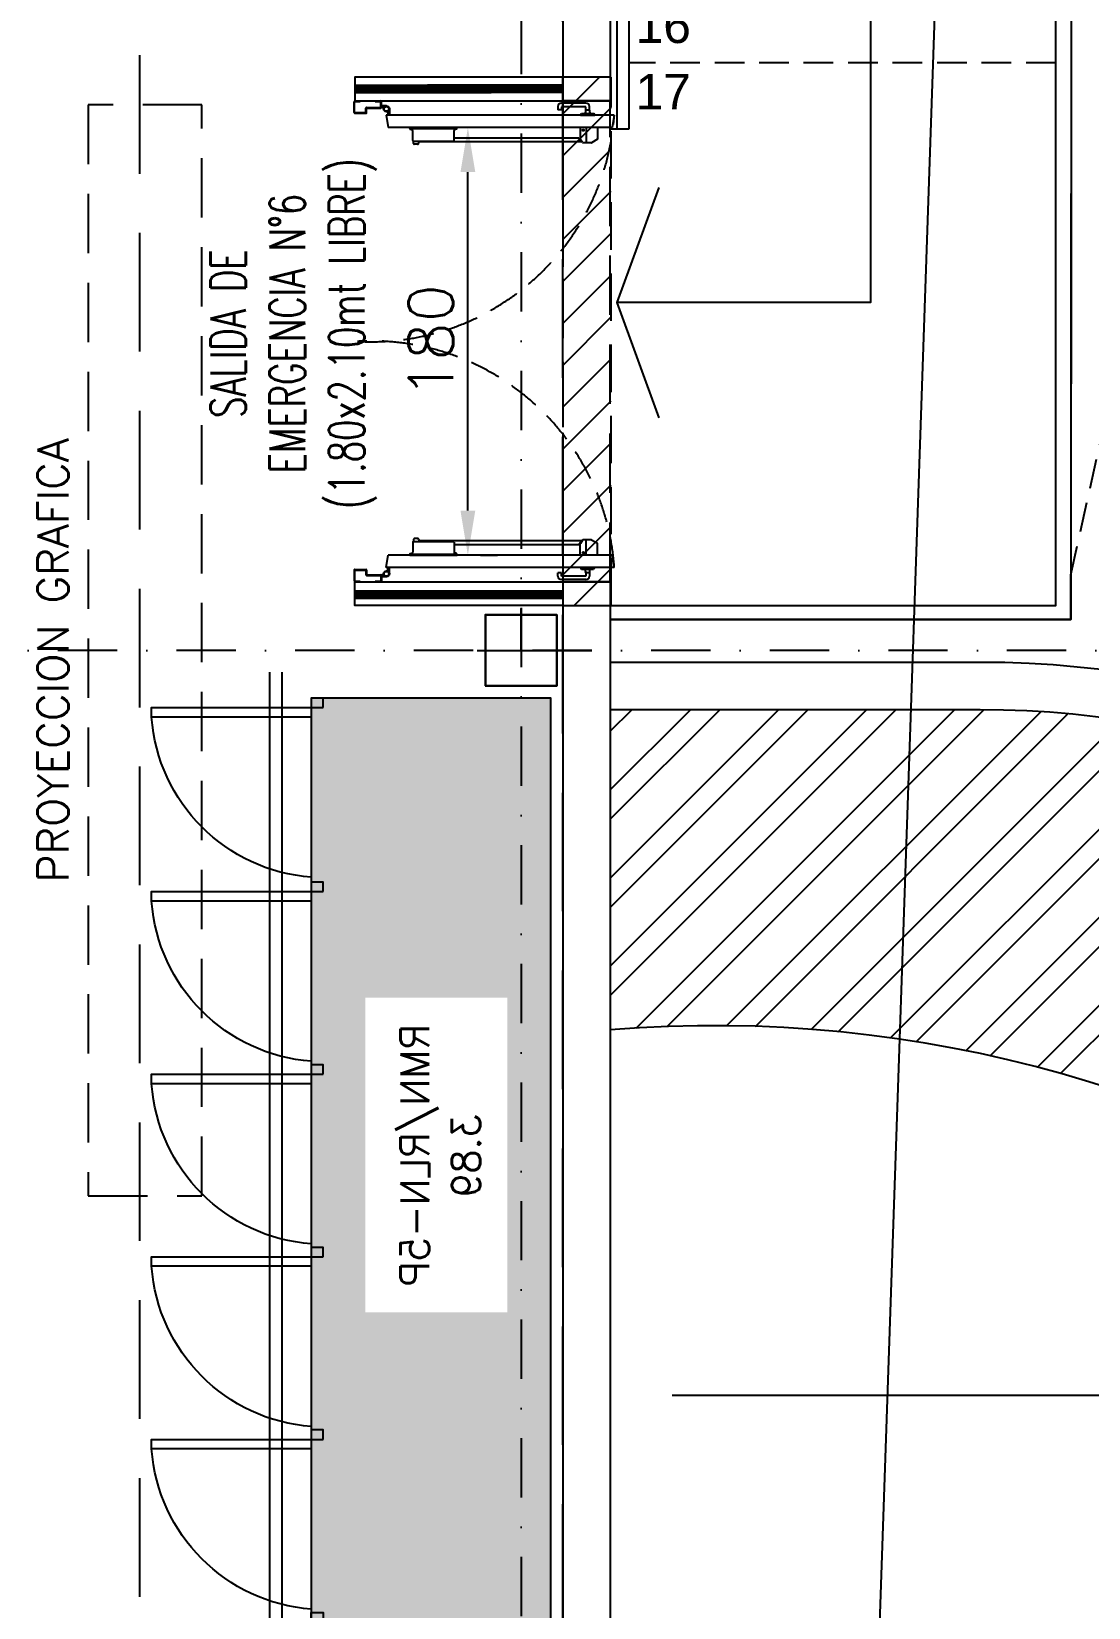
# Model space of a CAD drawing. Header units: millimetres. Extents: x 340 to 1003762, y 22 to 362022.
# Drawn here: x 649156 to 653612, y 271022 to 277666 of the extents above; entities that cross this region are included whole.
import ezdxf
from ezdxf.enums import TextEntityAlignment as Align

# ---------------------------------------------------------------- set-up
doc = ezdxf.new("R2010")
doc.units = ezdxf.units.MM
for name, pattern in [('LSBB_P_002 - PLANTA 1° NIVEL SALA DE VENTAS$0$000_ALTILLO PROPUESTA$0$HIDDEN', [0.375, 0.25, -0.125]), ('LSBB_P_002 - PLANTA 1° NIVEL SALA DE VENTAS$0$CONTINUOS', [0]), ('LSBB_P_002 - PLANTA 1° NIVEL SALA DE VENTAS$0$DASHDOT2', [0.5, 0.25, -0.125, 0, -0.125]), ('LSBB_P_002 - PLANTA 1° NIVEL SALA DE VENTAS$0$DASHED', [0.75, 0.5, -0.25]), ('LSBB_P_002 - PLANTA 1° NIVEL SALA DE VENTAS$0$HIDDEN', [0.375, 0.25, -0.125])]:
    doc.linetypes.add(name, pattern=pattern)
for name, color, linetype in [('A-DEMOLICION SV', 40, 'Continuous'), ('LSBB_P_002 - PLANTA 1° NIVEL SALA DE VENTAS$0$A-DEMOLICIONES', 30, 'LSBB_P_002 - PLANTA 1° NIVEL SALA DE VENTAS$0$DASHED'), ('LSBB_P_002 - PLANTA 1° NIVEL SALA DE VENTAS$0$A-LAYOUT', 7, 'Continuous'), ('LSBB_P_002 - PLANTA 1° NIVEL SALA DE VENTAS$0$A-MUEBLES FRIO', 2, 'Continuous'), ('LSBB_P_002 - PLANTA 1° NIVEL SALA DE VENTAS$0$A-PROYECCIONES', 6, 'LSBB_P_002 - PLANTA 1° NIVEL SALA DE VENTAS$0$HIDDEN'), ('LSBB_P_002 - PLANTA 1° NIVEL SALA DE VENTAS$0$A-PUER', 2, 'Continuous'), ('LSBB_P_002 - PLANTA 1° NIVEL SALA DE VENTAS$0$A-PUERTAS NUEVAS', 10, 'Continuous'), ('LSBB_P_002 - PLANTA 1° NIVEL SALA DE VENTAS$0$A-SALA DEFENSAS', 9, 'Continuous'), ('LSBB_P_002 - PLANTA 1° NIVEL SALA DE VENTAS$0$A-SE CONSTRUYE RELLENO', 10, 'LSBB_P_002 - PLANTA 1° NIVEL SALA DE VENTAS$0$CONTINUOS'), ('LSBB_P_002 - PLANTA 1° NIVEL SALA DE VENTAS$0$CENEFA', 6, 'LSBB_P_002 - PLANTA 1° NIVEL SALA DE VENTAS$0$HIDDEN'), ('LSBB_P_002 - PLANTA 1° NIVEL SALA DE VENTAS$0$COTAS 125', 2, 'Continuous'), ('LSBB_P_002 - PLANTA 1° NIVEL SALA DE VENTAS$0$COTAS-INT', 4, 'Continuous'), ('LSBB_P_002 - PLANTA 1° NIVEL SALA DE VENTAS$0$E-CHECKOUT', 2, 'Continuous'), ('LSBB_P_002 - PLANTA 1° NIVEL SALA DE VENTAS$0$EJES', 8, 'LSBB_P_002 - PLANTA 1° NIVEL SALA DE VENTAS$0$DASHDOT2'), ('LSBB_P_002 - PLANTA 1° NIVEL SALA DE VENTAS$0$ELEVACION', 2, 'Continuous'), ('LSBB_P_002 - PLANTA 1° NIVEL SALA DE VENTAS$0$ESCALERAS', 8, 'Continuous'), ('LSBB_P_002 - PLANTA 1° NIVEL SALA DE VENTAS$0$ESTRUCTURA', 5, 'Continuous'), ('LSBB_P_002 - PLANTA 1° NIVEL SALA DE VENTAS$0$HATCH', 8, 'Continuous'), ('LSBB_P_002 - PLANTA 1° NIVEL SALA DE VENTAS$0$LAYOUT$0$A-SALA-HATCH-LIQUIDOS', 144, 'Continuous'), ('LSBB_P_002 - PLANTA 1° NIVEL SALA DE VENTAS$0$LETREROS', 2, 'Continuous'), ('LSBB_P_002 - PLANTA 1° NIVEL SALA DE VENTAS$0$LINEA CORTES', 7, 'Continuous'), ('LSBB_P_002 - PLANTA 1° NIVEL SALA DE VENTAS$0$MUROS', 5, 'Continuous'), ('LSBB_P_002 - PLANTA 1° NIVEL SALA DE VENTAS$0$PAVIMENTOS', 8, 'Continuous'), ('LSBB_P_002 - PLANTA 1° NIVEL SALA DE VENTAS$0$SE CONSTRUYE', 3, 'Continuous'), ('LSBB_P_002 - PLANTA 1° NIVEL SALA DE VENTAS$0$TABIQUE', 3, 'Continuous'), ('LSBB_P_002 - PLANTA 1° NIVEL SALA DE VENTAS$0$TEXTO LAYOUT', 2, 'Continuous')]:
    doc.layers.add(name, color=color, linetype=linetype)
doc.styles.add('LSBB_P_002 - PLANTA 1° NIVEL SALA DE VENTAS$0$LAYOUT$0$ARQ', font='SIMPLEX.shx')
doc.styles.add('LSBB_P_002 - PLANTA 1° NIVEL SALA DE VENTAS$0$REF-LAYOUT-19$0$REF-LAYOUT-13$0$ROMANS', font='romans', dxfattribs={"height": 52})
doc.styles.add('LSBB_P_002 - PLANTA 1° NIVEL SALA DE VENTAS$0$ROMANS', font='romans')
doc.styles.add('LSBB_P_002 - PLANTA 1° NIVEL SALA DE VENTAS$0$SANSSERIF', font='sas_____.pfb')
doc.dimstyles.new('LSBB_P_002 - PLANTA 1° NIVEL SALA DE VENTAS$0$DIMENSION-125', dxfattribs={"dimscale": 125, "dimtxt": 0.0015, "dimasz": 0.0015, "dimexe": 0.001, "dimexo": 0.0005, "dimgap": 0.0005, "dimtad": 1, "dimdec": 0, "dimlfac": 100, "dimzin": 0, "dimdsep": 46, "dimtxsty": 'LSBB_P_002 - PLANTA 1° NIVEL SALA DE VENTAS$0$ROMANS', "dimcen": 0.004, "dimclrd": 4, "dimclre": 8, "dimclrt": 3, "dimadec": 0, "dimazin": 0, "dimtfac": 1, "dimtdec": 0, "dimtix": 1, "dimtofl": 0, "dimtmove": 2, "dimatfit": 3, "dimfxl": 0, "dimtolj": 1, "dimtzin": 0, "dimarcsym": 0})

# ---------------------------------------------------------------- blocks, each defined once
blk = doc.blocks.new('*X44')
at = {"color": 0}
for p, q in [((829.9217, 87.8308), (831.0022, 88.9113)), ((829.9217, 88.202), (830.6309, 88.9113)), ((829.9217, 88.5733), (830.2597, 88.9113)), ((829.9217, 87.7071), (831.1259, 88.9113)), ((829.9217, 88.0783), (830.7547, 88.9113)), ((829.9217, 88.4495), (830.3835, 88.9113)), ((829.9217, 88.8208), (830.0122, 88.9113)), ((830.0315, 87.5694), (831.3734, 88.9113)), ((830.1616, 87.5757), (831.4971, 88.9113)), ((830.4124, 87.5791), (831.7365, 88.9032)), ((830.5336, 87.5765), (831.8513, 88.8942)), ((830.7683, 87.5637), (832.072, 88.8675)), ((830.8821, 87.5538), (832.1784, 88.8501)), ((831.1034, 87.5276), (832.384, 88.8082)), ((831.211, 87.5115), (832.4834, 88.7838)), ((831.4207, 87.4736), (832.6759, 88.7288)), ((831.5229, 87.4521), (832.7692, 88.6984)), ((831.7222, 87.404), (832.9502, 88.6319)), ((831.8196, 87.3775), (833.038, 88.596)), ((832.0097, 87.3202), (833.2087, 88.5192)), ((832.1026, 87.2894), (833.2916, 88.4783)), ((832.2843, 87.2236), (833.4527, 88.3919)), ((832.3732, 87.1887), (833.5309, 88.3464)), ((832.547, 87.1151), (833.683, 88.251)), ((832.6321, 87.0764), (833.7568, 88.2011)), ((832.7986, 86.9954), (833.9003, 88.0971)), ((832.8801, 86.9532), (833.97, 88.043)), ((833.0397, 86.8653), (834.1051, 87.9307)), ((833.1178, 86.8196), (834.1707, 87.8725)), ((833.2707, 86.7251), (834.2977, 87.752)), ((833.3455, 86.6761), (834.3591, 87.6897)), ((833.492, 86.5751), (834.478, 87.5611)), ((833.5637, 86.5231), (834.5354, 87.4947)), ((833.7039, 86.4158), (834.646, 87.3579)), ((833.7725, 86.3606), (834.6993, 87.2874)), ((833.9066, 86.2472), (834.8016, 87.1423)), ((833.9721, 86.189), (834.8506, 87.0675)), ((834.1001, 86.0695), (834.9443, 86.9137)), ((834.1626, 86.0083), (834.9889, 86.8345)), ((834.2846, 85.8828), (835.0734, 86.6716)), ((834.3441, 85.8186), (835.1133, 86.5877)), ((834.4601, 85.687), (835.1881, 86.4151)), ((834.5165, 85.6197), (835.223, 86.3262)), ((834.6264, 85.4821), (835.2872, 86.1429)), ((834.6798, 85.4118), (835.3165, 86.0485)), ((834.7835, 85.268), (835.369, 85.8535)), ((834.8337, 85.1945), (835.392, 85.7528)), ((834.931, 85.0443), (835.4311, 85.5444)), ((834.9781, 84.9676), (835.4469, 85.4364)), ((835.0688, 84.8109), (835.4702, 85.2122)), ((835.1125, 84.7308), (835.4783, 85.0966)), ((835.1965, 84.5673), (835.4944, 84.8651)), ((835.2367, 84.4837), (835.5024, 84.7494)), ((835.3134, 84.313), (835.5184, 84.518)), ((835.3499, 84.2258), (835.5264, 84.4023)), ((835.4191, 84.0474), (835.5425, 84.1708)), ((835.4517, 83.9563), (835.5505, 84.0551)), ((835.5127, 83.7698), (835.5665, 83.8236)), ((835.541, 83.6743), (835.5746, 83.7079))]:
    blk.add_line(p, q, dxfattribs=at)
blk = doc.blocks.new('LSBB_P_002 - PLANTA 1° NIVEL SALA DE VENTAS$0$PTAEMERGENCIA')
at = {"layer": 'LSBB_P_002 - PLANTA 1° NIVEL SALA DE VENTAS$0$A-PUER'}
for p, q in [((777.8817, 261.5595), (777.8817, 261.5736)), ((777.8955, 261.5874), (777.9953, 261.5874)), ((777.896, 261.5595), (777.896, 261.5731)), ((777.896, 261.5731), (777.9948, 261.5731)), ((777.9948, 261.5731), (777.9948, 261.5599)), ((778.0091, 261.5736), (778.0091, 261.5599)), ((778.7045, 261.5761), (778.7251, 261.5761)), ((778.7251, 261.5702), (778.7251, 261.5934)), ((778.7273, 261.5707), (778.7273, 261.5934)), ((778.7506, 261.5938), (778.7277, 261.5938)), ((778.7506, 261.5964), (778.7281, 261.5964)), ((778.7506, 261.5964), (778.7506, 261.5938)), ((778.833, 261.5964), (778.811, 261.5964)), ((778.811, 261.5964), (778.811, 261.5938)), ((778.833, 261.5938), (778.811, 261.5938)), ((778.8334, 261.5494), (778.8334, 261.5935)), ((778.8351, 261.5493), (778.8351, 261.5936)), ((777.7807, 261.5382), (778.7057, 261.5382)), ((777.7807, 261.5382), (777.7888, 261.4882)), ((777.8607, 261.5382), (777.8645, 261.5453)), ((777.9179, 261.5382), (777.8607, 261.5382)), ((777.9141, 261.5453), (777.8645, 261.5453)), ((777.8817, 261.5595), (777.8969, 261.5595)), ((777.9179, 261.5382), (777.9141, 261.5453)), ((777.9953, 261.5599), (778.0096, 261.5599)), ((778.6926, 261.5642), (778.6926, 261.5382)), ((778.7057, 261.5382), (778.6973, 261.4882)), ((778.6991, 261.5536), (778.6991, 261.5382)), ((778.7151, 261.5696), (778.7251, 261.5696)), ((778.7847, 261.5703), (778.7276, 261.5703)), ((778.7847, 261.5677), (778.7276, 261.5677)), ((778.7851, 261.5494), (778.7851, 261.5673)), ((778.7877, 261.5494), (778.7877, 261.5673)), ((778.833, 261.549), (778.7881, 261.549)), ((778.833, 261.5464), (778.7881, 261.5464)), ((777.7888, 261.4882), (778.6973, 261.4882)), ((777.7807, 259.7047), (777.7888, 259.7547)), ((777.7888, 259.7547), (778.6973, 259.7547)), ((778.7057, 259.7047), (778.6973, 259.7547)), ((777.7807, 259.7047), (778.7057, 259.7047)), ((777.9175, 259.7047), (777.8602, 259.7047)), ((777.8602, 259.7047), (777.864, 259.6976)), ((777.9137, 259.6976), (777.864, 259.6976)), ((777.8812, 259.6834), (777.8965, 259.6834)), ((777.8817, 259.6834), (777.8817, 259.6693)), ((777.8955, 259.6555), (777.9953, 259.6555)), ((777.896, 259.6834), (777.896, 259.6698)), ((777.896, 259.6698), (777.9948, 259.6698)), ((777.9175, 259.7047), (777.9137, 259.6976)), ((777.9948, 259.6698), (777.9948, 259.683)), ((777.9948, 259.683), (778.0091, 259.683)), ((778.0091, 259.6693), (778.0091, 259.683)), ((778.6926, 259.6787), (778.6926, 259.7047)), ((778.6991, 259.6893), (778.6991, 259.7047)), ((778.7045, 259.6668), (778.7251, 259.6668)), ((778.7151, 259.6733), (778.7251, 259.6733)), ((778.7251, 259.6726), (778.7251, 259.6495)), ((778.7273, 259.6722), (778.7273, 259.6495)), ((778.7847, 259.6751), (778.7276, 259.6751)), ((778.7847, 259.6725), (778.7276, 259.6725)), ((778.7851, 259.6935), (778.7851, 259.6755)), ((778.7877, 259.6935), (778.7877, 259.6755)), ((778.833, 259.6964), (778.7881, 259.6964)), ((778.833, 259.6938), (778.7881, 259.6938)), ((778.8334, 259.6935), (778.8334, 259.6494)), ((778.8351, 259.6935), (778.8351, 259.6493)), ((778.7506, 259.6491), (778.7277, 259.6491)), ((778.7506, 259.6465), (778.7281, 259.6465)), ((778.7506, 259.6465), (778.7506, 259.6491)), ((778.833, 259.649), (778.811, 259.649)), ((778.811, 259.6464), (778.811, 259.649)), ((778.833, 259.6464), (778.811, 259.6464))]:
    blk.add_line(p, q, dxfattribs=at)
at = {"layer": 'LSBB_P_002 - PLANTA 1° NIVEL SALA DE VENTAS$0$A-PUER', "color": 8}
for p, q in [((777.8484, 261.4882), (777.8483, 261.4424)), ((777.8943, 261.4881), (777.8942, 261.4287)), ((777.9138, 261.4304), (777.9242, 261.446)), ((777.9187, 261.4881), (777.9186, 261.4418)), ((777.9242, 261.446), (778.43, 261.446)), ((778.6095, 261.4882), (778.4182, 261.488)), ((778.4182, 261.4842), (778.4182, 261.488)), ((778.4473, 261.4849), (778.4182, 261.4849)), ((778.4198, 261.482), (778.4284, 261.4792)), ((778.43, 261.4357), (778.43, 261.4764)), ((778.6095, 261.485), (778.4473, 261.4849)), ((778.5978, 261.4358), (778.5978, 261.4771)), ((778.6079, 261.4822), (778.5994, 261.4793)), ((778.6095, 261.4844), (778.6095, 261.4882)), ((777.8493, 261.4407), (777.8732, 261.4269)), ((777.8742, 261.4266), (777.9078, 261.4265)), ((777.9094, 261.4274), (777.9183, 261.4407)), ((777.9138, 261.4304), (778.5276, 261.4304)), ((778.5268, 261.4334), (778.4323, 261.4334)), ((778.5955, 261.4335), (778.5276, 261.4334)), ((778.5276, 261.4304), (778.5732, 261.4304)), ((778.5749, 261.4231), (778.5725, 261.4335)), ((778.578, 261.4206), (778.5916, 261.4206)), ((778.5948, 261.4238), (778.5948, 261.4335)), ((777.8484, 259.7547), (777.8483, 259.8004)), ((777.8493, 259.8021), (777.8732, 259.816)), ((777.8742, 259.8162), (777.9078, 259.8163)), ((777.8943, 259.7548), (777.8942, 259.8141)), ((777.9094, 259.8155), (777.9183, 259.8022)), ((777.9138, 259.8124), (777.9242, 259.7968)), ((777.9138, 259.8124), (778.5276, 259.8124)), ((777.9187, 259.7548), (777.9186, 259.8011)), ((777.9242, 259.7968), (778.43, 259.7968)), ((778.43, 259.8071), (778.43, 259.7665)), ((778.5268, 259.8095), (778.4323, 259.8095)), ((778.5276, 259.8124), (778.5732, 259.8124)), ((778.5955, 259.8094), (778.5276, 259.8094)), ((778.5749, 259.8198), (778.5725, 259.8094)), ((778.578, 259.8223), (778.5916, 259.8223)), ((778.5948, 259.819), (778.5948, 259.8094)), ((778.5978, 259.807), (778.5978, 259.7658)), ((778.4182, 259.7586), (778.4182, 259.7548)), ((778.4473, 259.7579), (778.4182, 259.758)), ((778.6095, 259.7547), (778.4182, 259.7548)), ((778.4198, 259.7608), (778.4284, 259.7637)), ((778.6095, 259.7578), (778.4473, 259.7579)), ((778.6079, 259.7607), (778.5994, 259.7636)), ((778.6095, 259.7585), (778.6095, 259.7547))]:
    blk.add_line(p, q, dxfattribs=at)
at = {"layer": 'LSBB_P_002 - PLANTA 1° NIVEL SALA DE VENTAS$0$A-PUER'}
for centre, radius in [((778.7045, 261.5642), 0.0119), ((778.7045, 261.5642), 0.00976), ((778.7045, 259.6787), 0.0119), ((778.7045, 259.6787), 0.00976)]:
    blk.add_circle(centre, radius, dxfattribs=at)
at = {"layer": 'LSBB_P_002 - PLANTA 1° NIVEL SALA DE VENTAS$0$A-PUER', "color": 8}
for centre in [(777.9066, 261.4778), (777.9066, 259.765)]:
    blk.add_circle(centre, 0.00293, dxfattribs=at)
at = {"layer": 'LSBB_P_002 - PLANTA 1° NIVEL SALA DE VENTAS$0$A-PUER'}
for centre, radius, start, end in [((777.8955, 261.5736), 0.0138, 90, 180), ((777.9953, 261.5736), 0.0138, 360, 90), ((778.7281, 261.5934), 0.00298, 90, 180), ((778.7277, 261.5934), 0.000389, 90, 180), ((778.8322, 261.5936), 0.00288, 0, 90), ((778.833, 261.5935), 0.000389, 0, 90), ((777.8538, 261.5562), 0.0281, 337.3004, 6.82011), ((777.9248, 261.5562), 0.0281, 173.17989, 202.6996), ((778.7276, 261.5702), 0.00249, 180, 270), ((778.7276, 261.5707), 0.000325, 180, 270), ((778.7847, 261.5673), 0.00298, 0, 90), ((778.7847, 261.5673), 0.000389, 0, 90), ((778.7881, 261.5494), 0.00298, 180, 270), ((778.7881, 261.5494), 0.000389, 180, 270), ((778.8322, 261.5493), 0.00288, 270, 0), ((778.833, 261.5468), 0.000389, 270, 0), ((777.8533, 259.6867), 0.0281, 353.17989, 22.6996), ((777.8955, 259.6693), 0.0138, 180, 270), ((777.9244, 259.6867), 0.0281, 157.3004, 186.82011), ((777.9953, 259.6693), 0.0138, 270, 0), ((778.7276, 259.6726), 0.00249, 90, 180), ((778.7276, 259.6722), 0.000325, 90, 180), ((778.7847, 259.6755), 0.00298, 270, 360), ((778.7847, 259.6755), 0.000389, 270, 360), ((778.7881, 259.6935), 0.00298, 90, 180), ((778.7881, 259.6935), 0.000389, 90, 180), ((778.8322, 259.6935), 0.00288, 360, 90), ((778.833, 259.696), 0.000389, 360, 90), ((778.7281, 259.6495), 0.00298, 180, 270), ((778.7277, 259.6495), 0.000389, 180, 270), ((778.8322, 259.6493), 0.00288, 270, 360), ((778.833, 259.6494), 0.000389, 270, 360)]:
    blk.add_arc(centre, radius, start, end, dxfattribs=at)
at = {"layer": 'LSBB_P_002 - PLANTA 1° NIVEL SALA DE VENTAS$0$A-PUER', "color": 8, "linetype": 'LSBB_P_002 - PLANTA 1° NIVEL SALA DE VENTAS$0$HIDDEN', "ltscale": 0.5}
for centre, start, end in [((778.767, 261.6088), 184.09607, 273.18897), ((778.767, 259.6341), 86.81103, 175.90393)]:
    blk.add_arc(centre, 0.9889, start, end, dxfattribs=at)
at = {"layer": 'LSBB_P_002 - PLANTA 1° NIVEL SALA DE VENTAS$0$A-PUER', "color": 8}
for centre, radius, start, end in [((778.4206, 261.4843), 0.00234, 180.03923, 251.60428), ((778.4276, 261.477), 0.00234, 0.03923, 71.60428), ((778.6002, 261.4771), 0.00234, 108.47418, 180.03923), ((778.6072, 261.4844), 0.00234, 288.47418, 0.03923), ((777.8503, 261.4424), 0.00195, 179.88175, 239.90011), ((777.8742, 261.4286), 0.00195, 239.90011, 269.88175), ((777.8922, 261.4287), 0.00195, 269.88175, 359.88175), ((777.8961, 261.4287), 0.00195, 179.88175, 269.88175), ((777.9078, 261.4285), 0.00195, 269.88175, 326.19168), ((777.9167, 261.4418), 0.00195, 326.19168, 359.88175), ((778.4323, 261.4357), 0.00234, 180.03923, 270.03923), ((778.578, 261.4238), 0.00325, 192.75021, 270), ((778.5916, 261.4238), 0.00325, 270, 360), ((778.5955, 261.4358), 0.00234, 270.03923, 0.03923), ((777.8503, 259.8004), 0.00195, 120.09989, 180.11825), ((777.8742, 259.8143), 0.00195, 90.11825, 120.09989), ((777.8922, 259.8141), 0.00195, 0.11825, 90.11825), ((777.8961, 259.8141), 0.00195, 90.11825, 180.11825), ((777.9078, 259.8144), 0.00195, 33.80832, 90.11825), ((777.9167, 259.8011), 0.00195, 0.11825, 33.80832), ((778.4323, 259.8071), 0.00234, 89.96077, 179.96077), ((778.578, 259.819), 0.00325, 90, 167.24979), ((778.5916, 259.819), 0.00325, 0, 90), ((778.5955, 259.807), 0.00234, 359.96077, 89.96077), ((778.4206, 259.7586), 0.00234, 108.39572, 179.96077), ((778.4276, 259.7659), 0.00234, 288.39572, 359.96077), ((778.6002, 259.7658), 0.00234, 179.96077, 251.52582), ((778.6072, 259.7585), 0.00234, 359.96077, 71.52582)]:
    blk.add_arc(centre, radius, start, end, dxfattribs=at)
blk = doc.blocks.new('*D494')
at = {"layer": 'LSBB_P_002 - PLANTA 1° NIVEL SALA DE VENTAS$0$COTAS 125', "color": 8, "linetype": 'Continuous', "lineweight": -2, "transparency": 16777216}
for p, q in [((874.2041, 291.3698), (874.0893, 291.3698)), ((874.2681, 289.5674), (874.3393, 289.5674))]:
    blk.add_line(p, q, dxfattribs=at)
at = {"layer": 'LSBB_P_002 - PLANTA 1° NIVEL SALA DE VENTAS$0$COTAS 125', "linetype": 'Continuous', "lineweight": -2, "transparency": 16777216}
blk.add_line((874.2143, 289.7549), (874.2143, 291.1823), dxfattribs=at)
at = {"layer": 'LSBB_P_002 - PLANTA 1° NIVEL SALA DE VENTAS$0$COTAS 125', "transparency": 16777216}
for points in [[(874.1831, 291.1823), (874.2456, 291.1823), (874.2143, 291.3698)], [(874.1831, 289.7549), (874.2456, 289.7549), (874.2143, 289.5674)]]:
    blk.add_solid(points, dxfattribs=at)
at = {"layer": 'LSBB_P_002 - PLANTA 1° NIVEL SALA DE VENTAS$0$COTAS 125', "color": 2, "transparency": 16777216, "insert": (874.0581, 290.4686), "char_height": 0.1875, "attachment_point": 5, "rotation": 90, "style": 'LSBB_P_002 - PLANTA 1° NIVEL SALA DE VENTAS$0$ROMANS'}
blk.add_mtext('\\A1;180', dxfattribs=at)
blk = doc.blocks.new('LSBB_P_002 - PLANTA 1° NIVEL SALA DE VENTAS$0$ESCALERA')
at = {"layer": 'LSBB_P_002 - PLANTA 1° NIVEL SALA DE VENTAS$0$ELEVACION', "linetype": 'LSBB_P_002 - PLANTA 1° NIVEL SALA DE VENTAS$0$000_ALTILLO PROPUESTA$0$HIDDEN', "ltscale": 0.5}
for p, q in [((1223.1224, 323.8933), (1223.1224, 325.6806)), ((1223.4011, 323.8933), (1223.4011, 325.6806))]:
    blk.add_line(p, q, dxfattribs=at)
at = {"layer": 'LSBB_P_002 - PLANTA 1° NIVEL SALA DE VENTAS$0$ELEVACION', "ltscale": 0.5}
for p, q in [((1223.6789, 323.8933), (1223.6789, 325.6806)), ((1223.9557, 323.8933), (1223.9557, 325.6806)), ((1224.0072, 323.8933), (1223.1224, 323.8933))]:
    blk.add_line(p, q, dxfattribs=at)
at = {"layer": 'LSBB_P_002 - PLANTA 1° NIVEL SALA DE VENTAS$0$ELEVACION', "color": 8, "linetype": 'LSBB_P_002 - PLANTA 1° NIVEL SALA DE VENTAS$0$000_ALTILLO PROPUESTA$0$HIDDEN', "ltscale": 0.5}
for p, q in [((1223.1857, 320.6143), (1223.9057, 323.8333)), ((1223.1883, 323.8333), (1223.9057, 321.9334))]:
    blk.add_line(p, q, dxfattribs=at)
at = {"layer": 'LSBB_P_002 - PLANTA 1° NIVEL SALA DE VENTAS$0$ELEVACION'}
blk.add_line((1225.7657, 321.9333), (1225.8093, 321.9333), dxfattribs=at)
at = {"layer": 'LSBB_P_002 - PLANTA 1° NIVEL SALA DE VENTAS$0$ELEVACION', "ltscale": 0.5}
for points in [[(1225.8149, 321.9333), (1225.8142, 325.7406), (1221.2724, 325.7406), (1221.2724, 322.4933)], [(1225.8145, 321.9333), (1225.8145, 325.6806), (1221.321, 325.6806), (1221.3224, 322.4933)], [(1224.8618, 323.6844), (1224.8579, 325.0156), (1222.341, 325.0156), (1222.341, 321.7625), (1221.2724, 321.7625)], [(1223.1224, 320.6143), (1223.1224, 323.8933), (1223.1885, 323.8933)], [(1223.9557, 323.8933), (1223.9557, 321.9333)], [(1223.1883, 323.8333), (1223.1857, 320.6143)], [(1223.9057, 322.1679), (1223.9057, 323.8333)], [(1224.859, 321.8981), (1224.8596, 323.6474)], [(1223.9057, 323.2224), (1223.9057, 321.9334)], [(1221.4497, 322.2479), (1221.2724, 321.7625), (1221.4497, 321.2771)], [(1223.1844, 320.6143), (1223.1844, 320.6143)]]:
    blk.add_lwpolyline(points, dxfattribs=at)
at = {"layer": 'LSBB_P_002 - PLANTA 1° NIVEL SALA DE VENTAS$0$ELEVACION', "color": 8, "ltscale": 0.5}
for points in [[(1225.8145, 325.6603), (1225.8157, 322.821), (1225.7557, 322.821), (1225.7557, 325.6806)], [(1225.7557, 323.8933), (1223.9057, 323.8933)], [(1223.9057, 323.8333), (1223.1883, 323.8333)], [(1225.7082, 323.7289), (1225.7557, 323.7289)], [(1225.7457, 323.6133), (1223.9557, 323.6133)], [(1221.3224, 322.4933), (1221.2445, 322.4933)]]:
    blk.add_lwpolyline(points, dxfattribs=at)
at = {"layer": 'LSBB_P_002 - PLANTA 1° NIVEL SALA DE VENTAS$0$ELEVACION', "linetype": 'LSBB_P_002 - PLANTA 1° NIVEL SALA DE VENTAS$0$000_ALTILLO PROPUESTA$0$HIDDEN', "ltscale": 0.5}
for points in [[(1223.1724, 323.8933), (1221.3224, 323.8933)], [(1223.1224, 323.6133), (1221.3224, 323.6133)], [(1223.1224, 323.3333), (1221.3224, 323.3333)], [(1223.1224, 323.0533), (1221.3224, 323.0533)], [(1223.1224, 322.7733), (1221.3224, 322.7733)]]:
    blk.add_lwpolyline(points, dxfattribs=at)
at = {"layer": 'LSBB_P_002 - PLANTA 1° NIVEL SALA DE VENTAS$0$ELEVACION', "color": 8}
blk.add_lwpolyline([(1225.7557, 323.8936), (1225.8157, 323.8936), (1225.8157, 321.9333), (1225.7557, 321.9333)], close=True, dxfattribs=at)
for points in [[(1225.7557, 323.3333), (1223.9557, 323.3267)], [(1225.7557, 323.0533), (1223.9557, 323.0533)], [(1225.6982, 322.7733), (1223.9557, 322.7733)], [(1224.7932, 322.4933), (1223.9557, 322.4933)], [(1224.7932, 322.4933), (1225.7457, 322.4933)], [(1225.7457, 322.2133), (1223.9514, 322.2133)], [(1225.7557, 321.9333), (1223.9057, 321.9333)]]:
    blk.add_lwpolyline(points, dxfattribs=at)
at = {"layer": 'LSBB_P_002 - PLANTA 1° NIVEL SALA DE VENTAS$0$ELEVACION', "color": 8, "linetype": 'LSBB_P_002 - PLANTA 1° NIVEL SALA DE VENTAS$0$000_ALTILLO PROPUESTA$0$HIDDEN', "ltscale": 0.5}
blk.add_circle((1224.8557, 321.9333), 0.1423, dxfattribs=at)
at = {"layer": 'LSBB_P_002 - PLANTA 1° NIVEL SALA DE VENTAS$0$ELEVACION', "color": 8, "ltscale": 0.5, "style": 'LSBB_P_002 - PLANTA 1° NIVEL SALA DE VENTAS$0$SANSSERIF'}
for s, p in [('12', (1222.9313, 325.4653)), ('11', (1223.278, 325.4668)), ('10', (1223.5519, 325.4649)), ('  9', (1223.8619, 325.4604)), ('  8', (1225.6423, 323.9622)), ('13', (1221.468, 323.6972)), ('7', (1225.7009, 323.6889)), ('14', (1221.468, 323.4172)), ('6', (1225.7009, 323.4089)), ('15', (1221.468, 323.1372)), ('5', (1225.7009, 323.1289)), ('16', (1221.468, 322.8572)), ('4', (1225.7009, 322.8489)), ('3', (1225.7009, 322.6089)), ('17', (1221.468, 322.5772)), ('2', (1225.7009, 322.3289)), ('1', (1225.7009, 322.0489))]:
    blk.add_text(s, height=0.15, dxfattribs=at).set_placement(p, align=Align.CENTER)
blk = doc.blocks.new('LSBB_P_002 - PLANTA 1° NIVEL SALA DE VENTAS$0$LAYOUT$0$A$C2C991059')
blk.add_lwpolyline([(-0.04, -0.6732), (0, -0.6732), (0, 0), (-0.04, 0)], close=True)
blk.add_arc((0.0122, 0.0546), 0.7297, 184.29213, 265.89936)
blk = doc.blocks.new('LSBB_P_002 - PLANTA 1° NIVEL SALA DE VENTAS$0$LAYOUT$0$COOLER_5P_3900_X_101')
h = blk.add_hatch(color=256)
h.dxf.hatch_style = 1
h.paths.add_polyline_path([(-3414.82, -3512.89), (-3414.82, -3613.89), (-3025.22, -3613.89), (-3025.22, -3512.89)])
h.paths.add_polyline_path([(-3288.45, -3595.54), (-3155.87, -3595.54), (-3155.87, -3535.71), (-3288.45, -3535.71)], flags=16)
at = {"layer": 'LSBB_P_002 - PLANTA 1° NIVEL SALA DE VENTAS$0$A-MUEBLES FRIO', "extrusion": (0, 1e-16, -1), "elevation": 0}
for points in [[(3410.82, -3517.89), (3414.82, -3517.89), (3414.82, -3512.89), (3410.82, -3512.89)], [(3333.22, -3517.89), (3337.22, -3517.89), (3337.22, -3512.89), (3333.22, -3512.89)], [(3256.22, -3517.89), (3260.22, -3517.89), (3260.22, -3512.89), (3256.22, -3512.89)], [(3179.22, -3517.89), (3183.22, -3517.89), (3183.22, -3512.89), (3179.22, -3512.89)], [(3102.22, -3517.89), (3106.22, -3517.89), (3106.22, -3512.89), (3102.22, -3512.89)]]:
    blk.add_lwpolyline(points, close=True, dxfattribs=at)
at = {"layer": 'LSBB_P_002 - PLANTA 1° NIVEL SALA DE VENTAS$0$A-MUEBLES FRIO'}
for points in [[(-3025.22, -3613.89), (-3414.82, -3613.89), (-3414.82, -3512.89), (-3025.22, -3512.89)], [(-3025.22, -3512.89), (-3029.32, -3512.89), (-3029.32, -3517.89), (-3025.22, -3517.89)]]:
    blk.add_lwpolyline(points, close=True, dxfattribs=at)
at = {"layer": 'LSBB_P_002 - PLANTA 1° NIVEL SALA DE VENTAS$0$A-MUEBLES FRIO', "xscale": 100.0000000000038, "yscale": 100.0000000000038, "zscale": 100.0000000000038, "rotation": 180}
for p in [(-3410.82, -3512.89), (-3333.22, -3512.89), (-3256.22, -3512.89), (-3179.22, -3512.89), (-3102.22, -3512.89)]:
    blk.add_blockref('LSBB_P_002 - PLANTA 1° NIVEL SALA DE VENTAS$0$LAYOUT$0$A$C2C991059', p, dxfattribs=at)
at = {"insert": (-3221.96, -3567.32), "char_height": 11.976, "width": 166.6637, "attachment_point": 5, "line_spacing_factor": 1.081434, "style": 'LSBB_P_002 - PLANTA 1° NIVEL SALA DE VENTAS$0$LAYOUT$0$ARQ'}
blk.add_mtext('RMN/RLN-5P\\P3.89', dxfattribs=at)
blk = doc.blocks.new('LSBB_P_002 - PLANTA 1° NIVEL SALA DE VENTAS$0$SVLY')
at = {"layer": 'LSBB_P_002 - PLANTA 1° NIVEL SALA DE VENTAS$0$A-SALA DEFENSAS', "color": 1, "linetype": 'Continuous'}
for p, q in [((1073.3795, 281.7727), (1073.3795, 289.0732)), ((1073.4295, 289.0732), (1073.4295, 281.8227))]:
    blk.add_line(p, q, dxfattribs=at)
at = {"layer": 'LSBB_P_002 - PLANTA 1° NIVEL SALA DE VENTAS$0$ESTRUCTURA'}
blk.add_lwpolyline([(1074.5895, 289.3157), (1074.5895, 289.0157), (1074.2895, 289.0157), (1074.2895, 289.3157)], close=True, dxfattribs=at)
at = {"layer": 'LSBB_P_002 - PLANTA 1° NIVEL SALA DE VENTAS$0$LAYOUT$0$A-SALA-HATCH-LIQUIDOS', "xscale": -0.01, "yscale": 0.01, "zscale": 0.01, "rotation": 90}
blk.add_blockref('LSBB_P_002 - PLANTA 1° NIVEL SALA DE VENTAS$0$LAYOUT$0$COOLER_5P_3900_X_101', (1038.4255, 254.8165), dxfattribs=at)
at = {"layer": 'LSBB_P_002 - PLANTA 1° NIVEL SALA DE VENTAS$0$TEXTO LAYOUT', "color": 2, "linetype": 'Continuous', "style": 'LSBB_P_002 - PLANTA 1° NIVEL SALA DE VENTAS$0$REF-LAYOUT-19$0$REF-LAYOUT-13$0$ROMANS'}
blk.add_text('PROYECCION GRAFICA', height=0.13, rotation=90, dxfattribs=at).set_placement((1072.5302, 289.1239, -0.0189), align=Align.CENTER)
blk.add_text('PROYECCION GRAFICA', height=0.13, rotation=90, dxfattribs=at).set_placement((1072.5302, 289.1239, -0.0189), align=Align.CENTER)
blk = doc.blocks.new('LSBB_P_002 - PLANTA 1° NIVEL SALA DE VENTAS$0$ESC1')
at = {"layer": 'LSBB_P_002 - PLANTA 1° NIVEL SALA DE VENTAS$0$A-SE CONSTRUYE RELLENO', "linetype": 'LSBB_P_002 - PLANTA 1° NIVEL SALA DE VENTAS$0$000_ALTILLO PROPUESTA$0$HIDDEN', "ltscale": 0.5}
for p, q in [((841.5895, 344.8708), (841.5895, 346.6581)), ((841.8682, 344.8708), (841.8682, 346.6581))]:
    blk.add_line(p, q, dxfattribs=at)
at = {"layer": 'LSBB_P_002 - PLANTA 1° NIVEL SALA DE VENTAS$0$A-SE CONSTRUYE RELLENO', "ltscale": 0.5}
for p, q in [((842.146, 344.8708), (842.146, 346.6581)), ((842.4227, 344.8708), (842.4227, 346.6581)), ((842.4743, 344.8708), (841.5894, 344.8708))]:
    blk.add_line(p, q, dxfattribs=at)
at = {"layer": 'LSBB_P_002 - PLANTA 1° NIVEL SALA DE VENTAS$0$A-SE CONSTRUYE RELLENO', "color": 8, "linetype": 'LSBB_P_002 - PLANTA 1° NIVEL SALA DE VENTAS$0$000_ALTILLO PROPUESTA$0$HIDDEN', "ltscale": 0.5}
for p, q in [((841.6527, 341.5918), (842.3727, 344.8108)), ((841.6553, 344.8108), (842.3727, 342.9109))]:
    blk.add_line(p, q, dxfattribs=at)
at = {"layer": 'LSBB_P_002 - PLANTA 1° NIVEL SALA DE VENTAS$0$A-SE CONSTRUYE RELLENO'}
blk.add_line((844.2327, 342.9108), (844.2763, 342.9108), dxfattribs=at)
at = {"layer": 'LSBB_P_002 - PLANTA 1° NIVEL SALA DE VENTAS$0$A-SE CONSTRUYE RELLENO', "ltscale": 0.5}
for points in [[(844.2819, 342.9108), (844.2813, 346.7181), (839.7394, 346.7181), (839.7394, 343.4708)], [(844.2816, 342.9108), (844.2816, 346.6581), (839.7881, 346.6581), (839.7894, 343.4708)], [(843.3289, 344.6619), (843.325, 345.9931), (840.8081, 345.9931), (840.8081, 342.74), (839.7394, 342.74)], [(841.5894, 341.5918), (841.5894, 344.8708), (841.6556, 344.8708)], [(842.4227, 344.8708), (842.4227, 342.9108)], [(841.6553, 344.8108), (841.6527, 341.5918)], [(842.3727, 343.1454), (842.3727, 344.8108)], [(843.326, 342.8756), (843.3266, 344.6249)], [(842.3727, 344.1999), (842.3727, 342.9109)], [(839.9168, 343.2254), (839.7394, 342.74), (839.9168, 342.2545)], [(841.6514, 341.5918), (841.6514, 341.5918)]]:
    blk.add_lwpolyline(points, dxfattribs=at)
at = {"layer": 'LSBB_P_002 - PLANTA 1° NIVEL SALA DE VENTAS$0$A-SE CONSTRUYE RELLENO', "color": 8, "ltscale": 0.5}
for points in [[(844.2816, 346.6378), (844.2827, 343.7985), (844.2227, 343.7985), (844.2227, 346.6581)], [(844.2227, 344.8708), (842.3727, 344.8708)], [(842.3727, 344.8108), (841.6553, 344.8108)], [(844.1753, 344.7064), (844.2227, 344.7064)], [(844.2127, 344.5908), (842.4227, 344.5908)], [(839.7894, 343.4708), (839.7115, 343.4708)]]:
    blk.add_lwpolyline(points, dxfattribs=at)
at = {"layer": 'LSBB_P_002 - PLANTA 1° NIVEL SALA DE VENTAS$0$A-SE CONSTRUYE RELLENO', "linetype": 'LSBB_P_002 - PLANTA 1° NIVEL SALA DE VENTAS$0$000_ALTILLO PROPUESTA$0$HIDDEN', "ltscale": 0.5}
for points in [[(841.6394, 344.8708), (839.7894, 344.8708)], [(841.5894, 344.5908), (839.7894, 344.5908)], [(841.5894, 344.3108), (839.7894, 344.3108)], [(841.5894, 344.0308), (839.7894, 344.0308)], [(841.5894, 343.7508), (839.7894, 343.7508)]]:
    blk.add_lwpolyline(points, dxfattribs=at)
at = {"layer": 'LSBB_P_002 - PLANTA 1° NIVEL SALA DE VENTAS$0$A-SE CONSTRUYE RELLENO', "color": 8}
blk.add_lwpolyline([(844.2227, 344.871), (844.2827, 344.871), (844.2827, 342.9108), (844.2227, 342.9108)], close=True, dxfattribs=at)
for points in [[(844.2227, 344.3108), (842.4227, 344.3042)], [(844.2227, 344.0308), (842.4227, 344.0308)], [(844.1653, 343.7508), (842.4227, 343.7508)], [(843.2603, 343.4708), (842.4227, 343.4708)], [(843.2603, 343.4708), (844.2127, 343.4708)], [(844.2127, 343.1908), (842.4184, 343.1908)], [(844.2227, 342.9108), (842.3727, 342.9108)]]:
    blk.add_lwpolyline(points, dxfattribs=at)
at = {"layer": 'LSBB_P_002 - PLANTA 1° NIVEL SALA DE VENTAS$0$A-SE CONSTRUYE RELLENO', "color": 8, "linetype": 'LSBB_P_002 - PLANTA 1° NIVEL SALA DE VENTAS$0$000_ALTILLO PROPUESTA$0$HIDDEN', "ltscale": 0.5}
blk.add_circle((843.3227, 342.9108), 0.1423, dxfattribs=at)
at = {"layer": 'LSBB_P_002 - PLANTA 1° NIVEL SALA DE VENTAS$0$A-SE CONSTRUYE RELLENO', "color": 8, "ltscale": 0.5, "style": 'LSBB_P_002 - PLANTA 1° NIVEL SALA DE VENTAS$0$SANSSERIF'}
for s, p in [('12', (841.3984, 346.4428)), ('11', (841.745, 346.4443)), ('10', (842.0189, 346.4424)), ('  9', (842.3289, 346.4379)), ('  8', (844.1093, 344.9397)), ('13', (839.9351, 344.6747)), ('7', (844.1679, 344.6664)), ('14', (839.9351, 344.3947)), ('6', (844.1679, 344.3864)), ('15', (839.9351, 344.1147)), ('5', (844.1679, 344.1064)), ('16', (839.9351, 343.8347)), ('4', (844.1679, 343.8264)), ('3', (844.1679, 343.5864)), ('17', (839.9351, 343.5547)), ('2', (844.1679, 343.3064)), ('1', (844.1679, 343.0264))]:
    blk.add_text(s, height=0.15, dxfattribs=at).set_placement(p, align=Align.CENTER)
blk = doc.blocks.new('LSBB_P_002 - PLANTA 1° NIVEL SALA DE VENTAS$0$DEMOL')
at = {"layer": 'LSBB_P_002 - PLANTA 1° NIVEL SALA DE VENTAS$0$A-DEMOLICIONES'}
for p, q in [((1074.6145, 291.4282), (1074.7687, 291.5824)), ((1074.6145, 291.2514), (1074.8185, 291.4554)), ((1074.6145, 291.0746), (1074.8185, 291.2787)), ((1074.6145, 290.8978), (1074.8185, 291.1019)), ((1074.6145, 290.7211), (1074.8185, 290.9251)), ((1074.6145, 290.5443), (1074.8185, 290.7483)), ((1074.6145, 290.3675), (1074.8185, 290.5716)), ((1074.6145, 290.1907), (1074.8185, 290.3948)), ((1074.6145, 290.0139), (1074.8185, 290.218)), ((1074.6145, 289.8372), (1074.8185, 290.0412)), ((1074.6145, 289.6604), (1074.8185, 289.8644)), ((1074.6145, 289.4836), (1074.8185, 289.6877)), ((1074.6627, 289.3551), (1074.8185, 289.5109))]:
    blk.add_line(p, q, dxfattribs=at)
at = {"layer": 'LSBB_P_002 - PLANTA 1° NIVEL SALA DE VENTAS$0$A-DEMOLICIONES', "linetype": 'LSBB_P_002 - PLANTA 1° NIVEL SALA DE VENTAS$0$000_ALTILLO PROPUESTA$0$HIDDEN', "ltscale": 0.8}
for p, q in [((1074.8185, 291.5824), (1074.6145, 291.5824)), ((1074.6145, 291.5824), (1074.6145, 289.3551)), ((1074.8185, 289.3551), (1074.8185, 291.5824)), ((1074.6145, 289.3551), (1074.8185, 289.3551))]:
    blk.add_line(p, q, dxfattribs=at)
blk = doc.blocks.new('LSBB_P_002 - PLANTA 1° NIVEL SALA DE VENTAS', base_point=(223.5696, 14.2202))
at = {"layer": 'LSBB_P_002 - PLANTA 1° NIVEL SALA DE VENTAS$0$A-PROYECCIONES'}
blk.add_lwpolyline([(874.6145, 289.4551), (874.8145, 289.4551), (874.8145, 291.4824), (874.6145, 291.4824)], close=True, dxfattribs=at)
at = {"layer": 'LSBB_P_002 - PLANTA 1° NIVEL SALA DE VENTAS$0$A-SE CONSTRUYE RELLENO', "const_width": 0.04}
for points in [[(873.7374, 291.5324), (874.6148, 291.5345)], [(873.7371, 289.401), (874.6145, 289.401)]]:
    blk.add_lwpolyline(points, dxfattribs=at)
at = {"layer": 'LSBB_P_002 - PLANTA 1° NIVEL SALA DE VENTAS$0$A-SE CONSTRUYE RELLENO'}
for points in [[(874.8145, 289.3551), (876.6924, 289.3551), (876.6924, 289.484)], [(874.8145, 289.2963), (876.7557, 289.2963), (876.7557, 289.4837)]]:
    blk.add_lwpolyline(points, dxfattribs=at)
at = {"layer": 'LSBB_P_002 - PLANTA 1° NIVEL SALA DE VENTAS$0$CENEFA', "color": 7, "ltscale": 2}
for p, q in [((874.6145, 281.3156), (874.6145, 297.6256)), ((872.8295, 296.9256), (872.8295, 262.6149)), ((872.8295, 296.9256), (872.8295, 262.6149))]:
    blk.add_line(p, q, dxfattribs=at)
at = {"layer": 'LSBB_P_002 - PLANTA 1° NIVEL SALA DE VENTAS$0$CENEFA', "color": 7}
for p, q in [((873.0935, 291.4656), (872.6135, 291.4656)), ((872.6135, 291.4656), (872.6135, 286.8656)), ((873.0935, 291.4656), (872.6135, 291.4656)), ((872.6135, 291.4656), (872.6135, 286.8656)), ((873.0935, 286.8656), (873.0935, 291.4656)), ((873.0935, 286.8656), (873.0935, 291.4656)), ((872.6135, 286.8656), (873.0935, 286.8656)), ((872.6135, 286.8656), (873.0935, 286.8656))]:
    blk.add_line(p, q, dxfattribs=at)
at = {"layer": 'LSBB_P_002 - PLANTA 1° NIVEL SALA DE VENTAS$0$CENEFA', "color": 7, "ltscale": 2}
blk.add_lwpolyline([(795.6145, 253.3956), (795.6145, 257.7156), (795.8395, 257.7156), (795.8395, 258.1556), (798.4273, 258.1556), (798.4273, 257.9171), (798.5795, 257.9171), (798.5795, 263.4156), (795.6945, 263.4156), (795.6945, 296.9256), (872.8295, 296.9256), (872.8295, 249.1906), (859.1489, 249.1906), (859.1489, 250.068), (855.8019, 250.068), (855.8019, 257.6795), (849.1846, 257.6795), (849.1846, 262.9554), (848.6586, 262.9554), (848.6586, 257.1295), (855.289, 257.1295), (855.289, 253.3956)], close=True, dxfattribs=at)
at = {"layer": 'LSBB_P_002 - PLANTA 1° NIVEL SALA DE VENTAS$0$COTAS-INT', "color": 8}
blk.add_line((877.4098, 327.8302), (874.8145, 251.7906), dxfattribs=at)
at = {"layer": 'LSBB_P_002 - PLANTA 1° NIVEL SALA DE VENTAS$0$E-CHECKOUT', "color": 1}
for points in [[(874.6145, 291.4824), (874.8145, 291.4824)], [(874.8145, 289.4551), (874.6145, 289.4551)]]:
    blk.add_lwpolyline(points, dxfattribs=at)
at = {"layer": 'LSBB_P_002 - PLANTA 1° NIVEL SALA DE VENTAS$0$EJES'}
for p, q in [((874.4395, 334.8536), (874.4395, 242.5191)), ((879.7376, 289.1656), (769.0572, 289.1656))]:
    blk.add_line(p, q, dxfattribs=at)
at = {"layer": 'LSBB_P_002 - PLANTA 1° NIVEL SALA DE VENTAS$0$ESTRUCTURA'}
blk.add_lwpolyline([(874.5895, 289.3156), (874.5895, 289.0156), (874.2895, 289.0156), (874.2895, 289.3156)], close=True, dxfattribs=at)
at = {"layer": 'LSBB_P_002 - PLANTA 1° NIVEL SALA DE VENTAS$0$LINEA CORTES', "color": 1, "ltscale": 3}
blk.add_line((875.075, 286.025), (878.4301, 286.025), dxfattribs=at)
at = {"layer": 'LSBB_P_002 - PLANTA 1° NIVEL SALA DE VENTAS$0$MUROS'}
for p, q in [((874.8145, 321.5406), (874.8145, 291.4824)), ((874.6145, 321.3406), (874.6145, 291.4824)), ((874.6145, 289.4551), (874.6145, 261.3845)), ((874.8145, 289.4551), (874.8145, 248.7906))]:
    blk.add_line(p, q, dxfattribs=at)
for points in [[(874.6145, 291.4824), (874.8145, 291.4824)], [(874.6145, 289.4551), (874.8145, 289.4551)]]:
    blk.add_lwpolyline(points, dxfattribs=at)
at = {"layer": 'LSBB_P_002 - PLANTA 1° NIVEL SALA DE VENTAS$0$MUROS', "color": 9}
for radius in [4.2, 4]:
    blk.add_arc((876.3743, 284.9153), radius, 3.96443, 90, dxfattribs=at)
at = {"layer": 'LSBB_P_002 - PLANTA 1° NIVEL SALA DE VENTAS$0$PAVIMENTOS', "color": 9}
for p, q in [((876.3807, 289.1153), (874.8145, 289.1153)), ((876.3743, 288.9153), (874.8145, 288.9153))]:
    blk.add_line(p, q, dxfattribs=at)
at = {"layer": 'LSBB_P_002 - PLANTA 1° NIVEL SALA DE VENTAS$0$PAVIMENTOS'}
blk.add_arc((875.251, 282.1916), 5.3917, 14.02085, 94.64428, dxfattribs=at)
at = {"layer": 'LSBB_P_002 - PLANTA 1° NIVEL SALA DE VENTAS$0$SE CONSTRUYE', "color": 1}
for p, q in [((874.4395, 289.1656), (874.4395, 289.3424)), ((874.2536, 289.1656), (874.7372, 289.1656))]:
    blk.add_line(p, q, dxfattribs=at)
at = {"layer": 'LSBB_P_002 - PLANTA 1° NIVEL SALA DE VENTAS$0$SE CONSTRUYE', "color": 2}
for points in [[(874.8145, 289.3551), (876.6924, 289.3551), (876.6924, 289.4837)], [(876.7557, 289.4837), (876.7557, 289.2963), (874.8145, 289.2963)]]:
    blk.add_lwpolyline(points, dxfattribs=at)
at = {"layer": 'LSBB_P_002 - PLANTA 1° NIVEL SALA DE VENTAS$0$SE CONSTRUYE', "color": 1}
blk.add_lwpolyline([(874.2873, 289.0157), (874.5895, 289.0157), (874.5895, 289.3156), (874.2873, 289.3156)], close=True, dxfattribs=at)
at = {"layer": 'LSBB_P_002 - PLANTA 1° NIVEL SALA DE VENTAS$0$TABIQUE'}
for points in [[(873.7374, 291.4824), (874.6148, 291.4824), (874.6148, 291.4824), (874.6148, 291.4824), (874.6148, 291.4824), (874.6148, 291.4824), (874.6148, 291.5824), (873.7374, 291.5824)], [(873.7371, 289.4551), (874.6145, 289.4551), (874.6145, 289.4551), (874.6145, 289.4551), (874.6145, 289.4551), (874.6145, 289.4551), (874.6145, 289.3551), (873.7371, 289.3551)]]:
    blk.add_lwpolyline(points, close=True, dxfattribs=at)
at = {"layer": 'LSBB_P_002 - PLANTA 1° NIVEL SALA DE VENTAS$0$A-DEMOLICIONES'}
blk.add_blockref('LSBB_P_002 - PLANTA 1° NIVEL SALA DE VENTAS$0$DEMOL', (-200, 0), dxfattribs=at)
at = {"layer": 'LSBB_P_002 - PLANTA 1° NIVEL SALA DE VENTAS$0$A-LAYOUT', "color": 1}
blk.add_blockref('LSBB_P_002 - PLANTA 1° NIVEL SALA DE VENTAS$0$SVLY', (-200, 0), dxfattribs=at)
at = {"layer": 'LSBB_P_002 - PLANTA 1° NIVEL SALA DE VENTAS$0$A-PUERTAS NUEVAS', "color": 1, "xscale": 1.039771133726393, "yscale": 1.039771133726393, "zscale": 1.039771133726393, "rotation": 180}
blk.add_blockref('LSBB_P_002 - PLANTA 1° NIVEL SALA DE VENTAS$0$PTAEMERGENCIA', (1683.5455, 561.4553), dxfattribs=at)
at = {"layer": 'LSBB_P_002 - PLANTA 1° NIVEL SALA DE VENTAS$0$A-SE CONSTRUYE RELLENO', "color": 1}
blk.add_blockref('LSBB_P_002 - PLANTA 1° NIVEL SALA DE VENTAS$0$ESC1', (35.1029, -52.1081), dxfattribs=at)
at = {"layer": 'LSBB_P_002 - PLANTA 1° NIVEL SALA DE VENTAS$0$ESCALERAS'}
blk.add_blockref('LSBB_P_002 - PLANTA 1° NIVEL SALA DE VENTAS$0$ESCALERA', (-346.43, -31.1306), dxfattribs=at)
at = {"layer": 'LSBB_P_002 - PLANTA 1° NIVEL SALA DE VENTAS$0$HATCH'}
blk.add_blockref('*X44', (44.8928, 200.004), dxfattribs=at)
at = {"layer": 'LSBB_P_002 - PLANTA 1° NIVEL SALA DE VENTAS$0$LETREROS', "insert": (873.1287, 290.5012), "char_height": 0.15, "attachment_point": 2, "rotation": 90, "style": 'LSBB_P_002 - PLANTA 1° NIVEL SALA DE VENTAS$0$ROMANS'}
blk.add_mtext('{\\W0.7;SALIDA DE\\PEMERGENCIA N°6\\P(1.80x2.10mt LIBRE)}', dxfattribs=at)
at = {"layer": 'LSBB_P_002 - PLANTA 1° NIVEL SALA DE VENTAS$0$TEXTO LAYOUT', "color": 2, "linetype": 'Continuous', "style": 'LSBB_P_002 - PLANTA 1° NIVEL SALA DE VENTAS$0$REF-LAYOUT-19$0$REF-LAYOUT-13$0$ROMANS'}
blk.add_text('PROYECCION GRAFICA', height=0.13, rotation=90, dxfattribs=at).set_placement((872.5302, 289.1238, -0.0189), align=Align.CENTER)
at = {"layer": 'LSBB_P_002 - PLANTA 1° NIVEL SALA DE VENTAS$0$COTAS 125', "color": 2}
dim = blk.add_linear_dim(base=(874.2143, 291.3698), p1=(874.2056, 289.5674), p2=(874.2666, 291.3698), angle=270, dimstyle='LSBB_P_002 - PLANTA 1° NIVEL SALA DE VENTAS$0$DIMENSION-125', override={"dimclrd": 256, "dimclrt": 2, "dimfxl": 0.005}, dxfattribs=at)
dim.commit()
dim.dimension.update_dxf_attribs({"geometry": '*D494', "text_midpoint": (874.0581, 290.4686)})

msp = doc.modelspace()

# ---------------------------------------------------------------- block references
at = {"layer": 'A-DEMOLICION SV', "xscale": 1000, "yscale": 1000, "zscale": 1000}
msp.add_blockref('LSBB_P_002 - PLANTA 1° NIVEL SALA DE VENTAS', (350.9, 111.5), dxfattribs=at)

doc.saveas('drawing.dxf')
